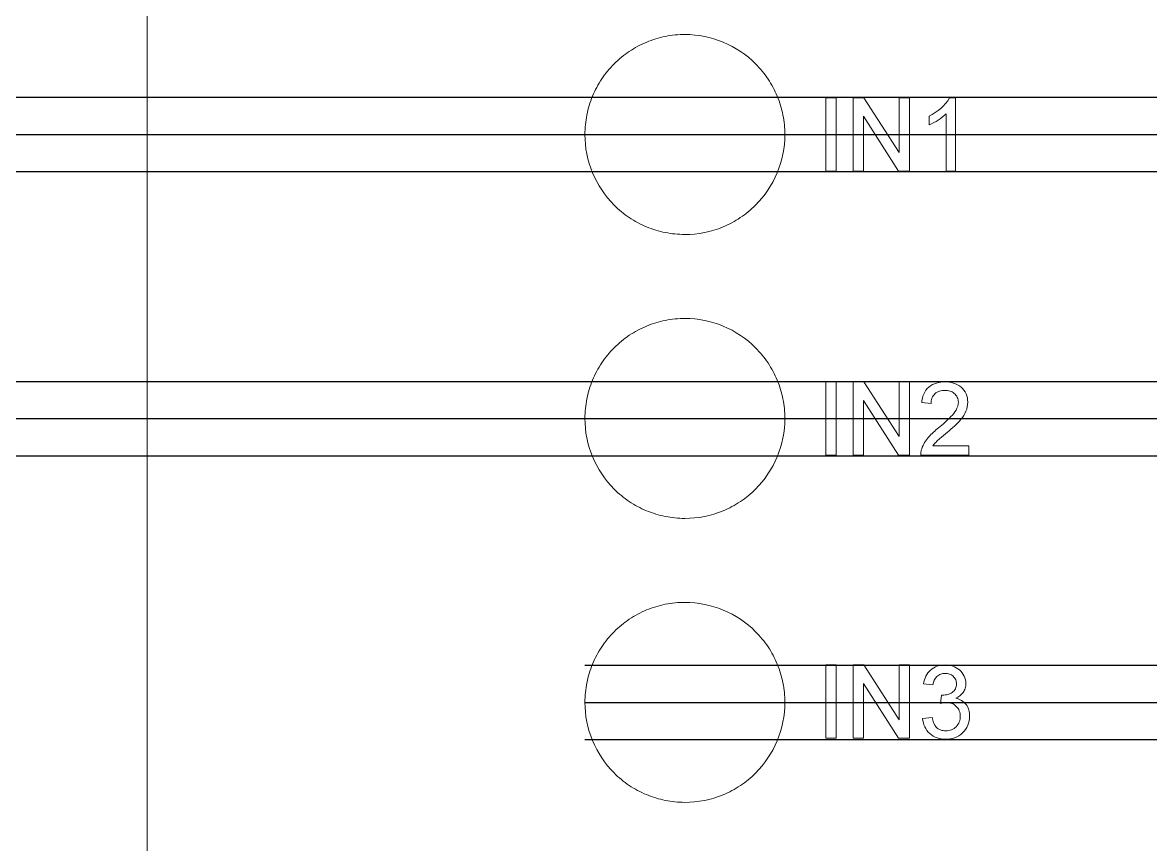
# Model space of a CAD drawing. Header units: millimetres. Extents: x 661 to 1125, y 84 to 277.
# Drawn here: x 1002.33 to 1022.07, y 181.64 to 196.02 of the extents above; entities that cross this region are included whole.
import ezdxf

# ---------------------------------------------------------------- set-up
doc = ezdxf.new("R2010")
doc.units = ezdxf.units.MM

# ---------------------------------------------------------------- blocks, each defined once
blk = doc.blocks.new('D')
at = {"color": 2, "linetype": 'Continuous', "lineweight": 15}
for p, q in [((1004.515, 239.48), (1004.515, 107.586)), ((1016.389, 194.708), (1016.389, 193.424)), ((1016.57, 194.708), (1016.389, 194.708)), ((1016.57, 193.424), (1016.57, 194.708)), ((1016.867, 194.708), (1016.867, 193.424)), ((1017.058, 194.708), (1016.867, 194.708)), ((1017.673, 193.75), (1017.058, 194.708)), ((1017.673, 194.708), (1017.673, 193.75)), ((1017.854, 194.708), (1017.673, 194.708)), ((1017.854, 193.424), (1017.854, 194.708)), ((1018.661, 194.708), (1018.555, 194.708)), ((1018.661, 193.424), (1018.661, 194.708)), ((1018.497, 194.424), (1018.497, 193.424)), ((1017.048, 193.424), (1017.048, 194.382)), ((1017.048, 194.382), (1017.663, 193.424)), ((1018.2, 194.387), (1018.2, 194.235)), ((1016.389, 193.424), (1016.57, 193.424)), ((1016.867, 193.424), (1017.048, 193.424)), ((1017.663, 193.424), (1017.854, 193.424)), ((1018.497, 193.424), (1018.661, 193.424)), ((1016.57, 189.735), (1016.389, 189.735)), ((1016.389, 189.735), (1016.389, 188.451)), ((1016.57, 188.451), (1016.57, 189.735)), ((1017.058, 189.735), (1016.867, 189.735)), ((1016.867, 189.735), (1016.867, 188.451)), ((1017.673, 188.777), (1017.058, 189.735)), ((1017.854, 189.735), (1017.673, 189.735)), ((1017.673, 189.735), (1017.673, 188.777)), ((1017.854, 188.451), (1017.854, 189.735)), ((1017.048, 188.451), (1017.048, 189.409)), ((1017.048, 189.409), (1017.663, 188.451)), ((1018.069, 189.373), (1018.233, 189.357)), ((1018.892, 188.616), (1018.264, 188.616)), ((1018.892, 188.451), (1018.892, 188.616)), ((1016.389, 188.451), (1016.57, 188.451)), ((1016.867, 188.451), (1017.048, 188.451)), ((1017.663, 188.451), (1017.854, 188.451)), ((1018.052, 188.451), (1018.892, 188.451)), ((1016.389, 184.783), (1016.389, 183.499)), ((1016.57, 184.783), (1016.389, 184.783)), ((1016.57, 183.499), (1016.57, 184.783)), ((1016.867, 184.783), (1016.867, 183.499)), ((1017.058, 184.783), (1016.867, 184.783)), ((1017.673, 183.824), (1017.058, 184.783)), ((1017.673, 184.783), (1017.673, 183.824)), ((1017.854, 184.783), (1017.673, 184.783)), ((1017.854, 183.499), (1017.854, 184.783)), ((1017.048, 184.457), (1017.663, 183.499)), ((1017.048, 183.499), (1017.048, 184.457)), ((1018.101, 184.453), (1018.266, 184.437)), ((1018.413, 184.256), (1018.396, 184.108)), ((1018.25, 183.861), (1018.085, 183.844)), ((1016.389, 183.499), (1016.57, 183.499)), ((1016.867, 183.499), (1017.048, 183.499)), ((1017.663, 183.499), (1017.854, 183.499))]:
    blk.add_line(p, q, dxfattribs=at)
for p, q in [((950.806, 194.714), (1125.244, 194.714)), ((950.806, 194.064), (1125.244, 194.064)), ((950.806, 193.414), (1125.244, 193.414)), ((950.806, 189.744), (1125.244, 189.744)), ((950.806, 189.094), (1125.244, 189.094)), ((950.806, 188.444), (1125.244, 188.444)), ((1012.175, 184.778), (1125.244, 184.778)), ((1012.175, 184.128), (1125.244, 184.128)), ((1012.175, 183.478), (1125.244, 183.478))]:
    blk.add_line(p, q)
for points, knots in [([(1015.674, 194.064), (1015.674, 194.179), (1015.663, 194.293), (1015.618, 194.516), (1015.585, 194.627), (1015.497, 194.839), (1015.443, 194.939), (1015.317, 195.13), (1015.243, 195.22), (1015.001, 195.462), (1014.806, 195.592), (1014.384, 195.767), (1014.154, 195.813), (1013.811, 195.813), (1013.695, 195.802), (1013.471, 195.757), (1013.362, 195.724), (1013.15, 195.636), (1013.047, 195.582), (1012.858, 195.455), (1012.769, 195.382), (1012.606, 195.219), (1012.533, 195.131), (1012.407, 194.941), (1012.352, 194.839), (1012.264, 194.627), (1012.231, 194.518), (1012.187, 194.294), (1012.175, 194.178), (1012.175, 193.836), (1012.221, 193.606), (1012.395, 193.185), (1012.525, 192.99), (1012.766, 192.748), (1012.856, 192.674), (1013.046, 192.546), (1013.147, 192.493), (1013.359, 192.405), (1013.47, 192.371), (1013.694, 192.326), (1013.807, 192.315), (1014.154, 192.314), (1014.381, 192.359), (1014.7, 192.491), (1014.8, 192.545), (1014.99, 192.672), (1015.08, 192.746), (1015.323, 192.988), (1015.453, 193.183), (1015.628, 193.604), (1015.674, 193.833), (1015.674, 194.064)], [0, 0, 0, 0, 0.03125, 0.03125, 0.0625, 0.0625, 0.09375, 0.09375, 0.125, 0.125, 0.1875, 0.1875, 0.25, 0.25, 0.28125, 0.28125, 0.3125, 0.3125, 0.34375, 0.34375, 0.375, 0.375, 0.40625, 0.40625, 0.4375, 0.4375, 0.46875, 0.46875, 0.5, 0.5, 0.5625, 0.5625, 0.625, 0.625, 0.65625, 0.65625, 0.6875, 0.6875, 0.71875, 0.71875, 0.75, 0.75, 0.8125, 0.8125, 0.84375, 0.84375, 0.875, 0.875, 0.9375, 0.9375, 1, 1, 1, 1]), ([(1015.674, 189.096), (1015.674, 189.211), (1015.663, 189.325), (1015.618, 189.548), (1015.585, 189.659), (1015.497, 189.871), (1015.443, 189.971), (1015.317, 190.161), (1015.243, 190.251), (1015.001, 190.494), (1014.806, 190.624), (1014.384, 190.799), (1014.154, 190.845), (1013.811, 190.845), (1013.695, 190.834), (1013.471, 190.789), (1013.361, 190.756), (1013.15, 190.668), (1013.047, 190.613), (1012.857, 190.487), (1012.769, 190.414), (1012.606, 190.251), (1012.533, 190.162), (1012.407, 189.973), (1012.352, 189.871), (1012.264, 189.659), (1012.231, 189.55), (1012.187, 189.326), (1012.175, 189.21), (1012.175, 188.868), (1012.221, 188.638), (1012.395, 188.218), (1012.525, 188.022), (1012.766, 187.78), (1012.856, 187.706), (1013.046, 187.579), (1013.147, 187.525), (1013.358, 187.437), (1013.47, 187.403), (1013.694, 187.358), (1013.807, 187.347), (1014.154, 187.346), (1014.381, 187.391), (1014.7, 187.523), (1014.8, 187.577), (1014.991, 187.704), (1015.081, 187.778), (1015.323, 188.02), (1015.453, 188.215), (1015.628, 188.636), (1015.674, 188.865), (1015.674, 189.096)], [0, 0, 0, 0, 0.03125, 0.03125, 0.0625, 0.0625, 0.09375, 0.09375, 0.125, 0.125, 0.1875, 0.1875, 0.25, 0.25, 0.28125, 0.28125, 0.3125, 0.3125, 0.34375, 0.34375, 0.375, 0.375, 0.40625, 0.40625, 0.4375, 0.4375, 0.46875, 0.46875, 0.5, 0.5, 0.5625, 0.5625, 0.625, 0.625, 0.65625, 0.65625, 0.6875, 0.6875, 0.71875, 0.71875, 0.75, 0.75, 0.8125, 0.8125, 0.84375, 0.84375, 0.875, 0.875, 0.9375, 0.9375, 1, 1, 1, 1]), ([(1018.48, 189.735), (1018.429, 189.734), (1018.378, 189.73), (1018.28, 189.701), (1018.233, 189.678), (1018.155, 189.611), (1018.125, 189.569), (1018.084, 189.475), (1018.075, 189.424), (1018.069, 189.373)], [0, 0, 0, 0, 0.25, 0.25, 0.5, 0.5, 0.75, 0.75, 1, 1, 1, 1]), ([(1018.875, 189.381), (1018.874, 189.431), (1018.867, 189.481), (1018.825, 189.571), (1018.795, 189.611), (1018.72, 189.676), (1018.675, 189.7), (1018.58, 189.729), (1018.53, 189.734), (1018.48, 189.735)], [0, 0, 0, 0, 0.25, 0.25, 0.5, 0.5, 0.75, 0.75, 1, 1, 1, 1]), ([(1018.233, 189.357), (1018.234, 189.388), (1018.238, 189.419), (1018.26, 189.479), (1018.278, 189.505), (1018.324, 189.548), (1018.352, 189.564), (1018.413, 189.583), (1018.445, 189.586), (1018.477, 189.587)], [0, 0, 0, 0, 0.25, 0.25, 0.5, 0.5, 0.75, 0.75, 1, 1, 1, 1]), ([(1018.477, 189.587), (1018.506, 189.586), (1018.535, 189.584), (1018.59, 189.567), (1018.616, 189.553), (1018.661, 189.514), (1018.68, 189.491), (1018.705, 189.438), (1018.71, 189.409), (1018.711, 189.379)], [0, 0, 0, 0, 0.25, 0.25, 0.5, 0.5, 0.75, 0.75, 1, 1, 1, 1]), ([(1018.711, 189.379), (1018.709, 189.33), (1018.694, 189.284), (1018.646, 189.2), (1018.614, 189.163), (1018.513, 189.058), (1018.44, 188.994), (1018.365, 188.931)], [0, 0, 0, 0, 0.25, 0.25, 0.5, 0.5, 1, 1, 1, 1]), ([(1018.519, 188.854), (1018.603, 188.925), (1018.687, 188.996), (1018.791, 189.125), (1018.821, 189.17), (1018.864, 189.272), (1018.874, 189.326), (1018.875, 189.381)], [0, 0, 0, 0, 0.5, 0.5, 0.75, 0.75, 1, 1, 1, 1]), ([(1018.365, 188.931), (1018.303, 188.882), (1018.242, 188.829), (1018.136, 188.709), (1018.097, 188.641), (1018.069, 188.565)], [0, 0, 0, 0, 0.5, 0.5, 1, 1, 1, 1]), ([(1018.264, 188.616), (1018.281, 188.639), (1018.299, 188.663), (1018.32, 188.683), (1018.34, 188.704), (1018.363, 188.723), (1018.385, 188.742), (1018.429, 188.78), (1018.474, 188.817), (1018.519, 188.854)], [0, 0, 0, 0, 0.0000880174, 0.0000880174, 0.0000880174, 0.0001757974, 0.0001757974, 0.0001757974, 0.0003499601, 0.0003499601, 0.0003499601, 0.0003499601]), ([(1018.069, 188.565), (1018.066, 188.556), (1018.063, 188.547), (1018.061, 188.538), (1018.059, 188.528), (1018.057, 188.519), (1018.056, 188.509), (1018.053, 188.49), (1018.052, 188.47), (1018.052, 188.451)], [0, 0, 0, 0, 0.0000290861, 0.0000290861, 0.0000290861, 0.0000582238, 0.0000582238, 0.0000582238, 0.0001165224, 0.0001165224, 0.0001165224, 0.0001165224]), ([(1015.674, 184.128), (1015.674, 184.243), (1015.663, 184.357), (1015.618, 184.58), (1015.585, 184.691), (1015.497, 184.903), (1015.444, 185.003), (1015.317, 185.193), (1015.243, 185.283), (1015.001, 185.526), (1014.806, 185.656), (1014.385, 185.831), (1014.154, 185.877), (1013.811, 185.877), (1013.695, 185.866), (1013.47, 185.821), (1013.361, 185.788), (1013.149, 185.7), (1013.047, 185.645), (1012.857, 185.518), (1012.769, 185.446), (1012.606, 185.283), (1012.533, 185.194), (1012.407, 185.005), (1012.352, 184.903), (1012.264, 184.691), (1012.231, 184.582), (1012.187, 184.358), (1012.175, 184.242), (1012.175, 183.9), (1012.221, 183.67), (1012.395, 183.25), (1012.525, 183.054), (1012.766, 182.812), (1012.856, 182.738), (1013.046, 182.611), (1013.147, 182.557), (1013.358, 182.469), (1013.47, 182.435), (1013.694, 182.39), (1013.807, 182.379), (1014.154, 182.378), (1014.381, 182.423), (1014.7, 182.555), (1014.801, 182.609), (1014.991, 182.736), (1015.081, 182.81), (1015.323, 183.052), (1015.453, 183.247), (1015.628, 183.668), (1015.674, 183.897), (1015.674, 184.128)], [0, 0, 0, 0, 0.03125, 0.03125, 0.0625, 0.0625, 0.09375, 0.09375, 0.125, 0.125, 0.1875, 0.1875, 0.25, 0.25, 0.28125, 0.28125, 0.3125, 0.3125, 0.34375, 0.34375, 0.375, 0.375, 0.40625, 0.40625, 0.4375, 0.4375, 0.46875, 0.46875, 0.5, 0.5, 0.5625, 0.5625, 0.625, 0.625, 0.65625, 0.65625, 0.6875, 0.6875, 0.71875, 0.71875, 0.75, 0.75, 0.8125, 0.8125, 0.84375, 0.84375, 0.875, 0.875, 0.9375, 0.9375, 1, 1, 1, 1]), ([(1018.477, 184.783), (1018.431, 184.782), (1018.386, 184.777), (1018.299, 184.747), (1018.259, 184.723), (1018.191, 184.662), (1018.163, 184.624), (1018.123, 184.543), (1018.111, 184.498), (1018.101, 184.453)], [0, 0, 0, 0, 0.25, 0.25, 0.5, 0.5, 0.75, 0.75, 1, 1, 1, 1]), ([(1018.842, 184.456), (1018.841, 184.502), (1018.832, 184.547), (1018.793, 184.629), (1018.766, 184.666), (1018.696, 184.725), (1018.655, 184.746), (1018.569, 184.776), (1018.523, 184.781), (1018.477, 184.783)], [0, 0, 0, 0, 0.25, 0.25, 0.5, 0.5, 0.75, 0.75, 1, 1, 1, 1]), ([(1018.266, 184.437), (1018.276, 184.49), (1018.294, 184.543), (1018.354, 184.599), (1018.377, 184.613), (1018.428, 184.631), (1018.455, 184.633), (1018.482, 184.635)], [0, 0, 0, 0, 0.5, 0.5, 0.75, 0.75, 1, 1, 1, 1]), ([(1018.482, 184.635), (1018.533, 184.634), (1018.583, 184.619), (1018.639, 184.568), (1018.654, 184.547), (1018.673, 184.501), (1018.677, 184.476), (1018.678, 184.451)], [0, 0, 0, 0, 0.5, 0.5, 0.75, 0.75, 1, 1, 1, 1]), ([(1018.678, 184.451), (1018.677, 184.422), (1018.673, 184.393), (1018.648, 184.34), (1018.628, 184.318), (1018.579, 184.286), (1018.552, 184.274), (1018.496, 184.258), (1018.466, 184.255), (1018.437, 184.254)], [0, 0, 0, 0, 0.25, 0.25, 0.5, 0.5, 0.75, 0.75, 1, 1, 1, 1]), ([(1018.667, 184.202), (1018.716, 184.226), (1018.763, 184.257), (1018.81, 184.324), (1018.822, 184.349), (1018.839, 184.401), (1018.841, 184.429), (1018.842, 184.456)], [0, 0, 0, 0, 0.5, 0.5, 0.75, 0.75, 1, 1, 1, 1]), ([(1018.437, 184.254), (1018.435, 184.254), (1018.433, 184.254), (1018.431, 184.254), (1018.429, 184.254), (1018.427, 184.255), (1018.425, 184.255), (1018.421, 184.255), (1018.417, 184.255), (1018.413, 184.256)], [0, 0, 0, 0, 0.00000593754, 0.00000593754, 0.00000593754, 0.00001187594, 0.00001187594, 0.00001187594, 0.00002374416, 0.00002374416, 0.00002374416, 0.00002374416]), ([(1018.908, 183.885), (1018.907, 183.921), (1018.904, 183.957), (1018.885, 184.026), (1018.869, 184.059), (1018.825, 184.117), (1018.799, 184.142), (1018.737, 184.18), (1018.703, 184.193), (1018.667, 184.202)], [0, 0, 0, 0, 0.25, 0.25, 0.5, 0.5, 0.75, 0.75, 1, 1, 1, 1]), ([(1018.396, 184.108), (1018.405, 184.11), (1018.414, 184.112), (1018.422, 184.114), (1018.431, 184.116), (1018.44, 184.118), (1018.449, 184.12), (1018.467, 184.123), (1018.485, 184.125), (1018.503, 184.125)], [0, 0, 0, 0, 0.0000270993, 0.0000270993, 0.0000270993, 0.0000542174, 0.0000542174, 0.0000542174, 0.0001083195, 0.0001083195, 0.0001083195, 0.0001083195]), ([(1018.503, 184.125), (1018.535, 184.124), (1018.566, 184.121), (1018.626, 184.098), (1018.653, 184.08), (1018.697, 184.036), (1018.716, 184.009), (1018.739, 183.95), (1018.743, 183.918), (1018.744, 183.886)], [0, 0, 0, 0, 0.25, 0.25, 0.5, 0.5, 0.75, 0.75, 1, 1, 1, 1]), ([(1018.085, 183.844), (1018.091, 183.795), (1018.101, 183.747), (1018.144, 183.656), (1018.173, 183.616), (1018.247, 183.549), (1018.29, 183.523), (1018.384, 183.489), (1018.434, 183.483), (1018.484, 183.482)], [0, 0, 0, 0, 0.25, 0.25, 0.5, 0.5, 0.75, 0.75, 1, 1, 1, 1]), ([(1018.49, 183.63), (1018.46, 183.631), (1018.429, 183.634), (1018.371, 183.655), (1018.344, 183.672), (1018.282, 183.74), (1018.263, 183.801), (1018.25, 183.861)], [0, 0, 0, 0, 0.25, 0.25, 0.5, 0.5, 1, 1, 1, 1]), ([(1018.484, 183.482), (1018.539, 183.483), (1018.593, 183.49), (1018.696, 183.527), (1018.743, 183.556), (1018.822, 183.632), (1018.856, 183.676), (1018.898, 183.776), (1018.907, 183.83), (1018.908, 183.885)], [0, 0, 0, 0, 0.25, 0.25, 0.5, 0.5, 0.75, 0.75, 1, 1, 1, 1]), ([(1018.744, 183.886), (1018.743, 183.852), (1018.739, 183.819), (1018.715, 183.755), (1018.696, 183.727), (1018.65, 183.678), (1018.621, 183.659), (1018.558, 183.635), (1018.524, 183.631), (1018.49, 183.63)], [0, 0, 0, 0, 0.25, 0.25, 0.5, 0.5, 0.75, 0.75, 1, 1, 1, 1])]:
    blk.add_open_spline(points, degree=3, knots=knots, dxfattribs=at)
for points in [[(1018.555, 194.708), (1018.479, 194.563), (1018.345, 194.461), (1018.2, 194.387)], [(1018.2, 194.235), (1018.309, 194.28), (1018.412, 194.342), (1018.497, 194.424)]]:
    blk.add_open_spline(points, degree=3, dxfattribs=at)

msp = doc.modelspace()

# ---------------------------------------------------------------- block references
msp.add_blockref('D', (0, 0))

doc.saveas('drawing.dxf')
